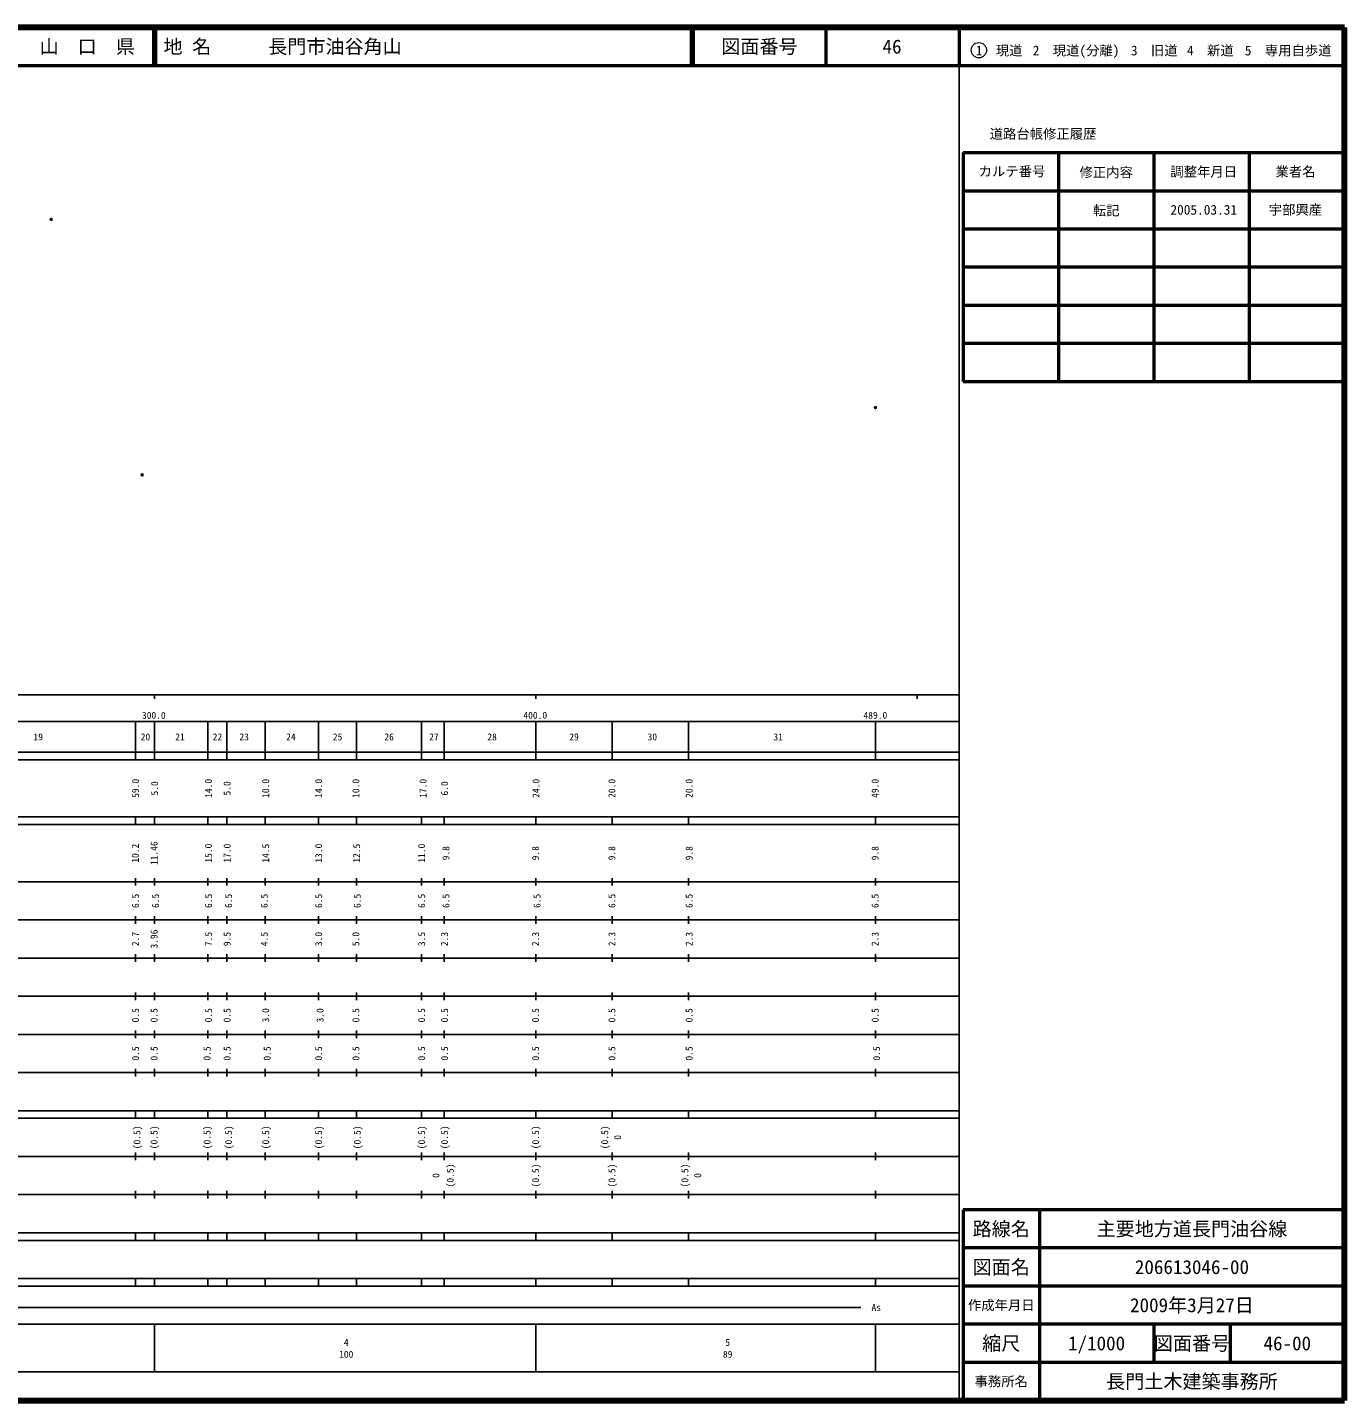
# Model space of a CAD drawing. Units: millimetres on the paper. Extents: x 40 to 680, y 20 to 380.
# Drawn here: x 334.7 to 680, y 20 to 380 of the extents above; entities that cross this region are included whole.
import ezdxf
from ezdxf.enums import TextEntityAlignment as Align

# ---------------------------------------------------------------- set-up
doc = ezdxf.new("R2010")
doc.units = ezdxf.units.MM
doc.header["$PDMODE"] = 32
doc.header["$PDSIZE"] = 0.5
doc.layers.add('M-OTRS', color=6, linetype='Continuous')
for name, color, linetype, lineweight in [('M-TTL', 2, 'Continuous', 140), ('M-TTL-BAND', 7, 'Continuous', 25), ('M-TTL-FRAM', 2, 'Continuous', 50), ('M-TTL-LINE', 7, 'Continuous', 50), ('M-TTL-TXT', 7, 'Continuous', 13)]:
    doc.layers.add(name, color=color, linetype=linetype, lineweight=lineweight)
doc.styles.add('ＭＳ ゴシック', font='')
doc.styles.get('ＭＳ ゴシック').set_extended_font_data('MS Gothic')

msp = doc.modelspace()

# ---------------------------------------------------------------- linework, layer by layer
at = {"layer": 'M-OTRS'}
for p in [(340.954, 329.691), (557.036, 280.321), (364.814, 262.704)]:
    msp.add_point(p, dxfattribs=at)
at = {"layer": 'M-TTL'}
for p, q in [((680, 380), (40, 380)), ((680, 20), (680, 380)), ((40, 20), (680, 20))]:
    msp.add_line(p, q, dxfattribs=at)
at = {"layer": 'M-TTL-BAND'}
for p, q in [((579, 20), (579, 370)), ((40, 205), (579, 205)), ((368, 205), (368, 204)), ((468, 205), (468, 204)), ((568, 205), (568, 204)), ((68, 198), (579, 198)), ((363, 198), (363, 188)), ((368, 198), (368, 188)), ((382, 198), (382, 188)), ((387, 198), (387, 188)), ((397, 198), (397, 188)), ((411, 198), (411, 188)), ((421, 198), (421, 188)), ((438, 198), (438, 188)), ((444, 198), (444, 188)), ((468, 198), (468, 188)), ((488, 198), (488, 188)), ((508, 198), (508, 188)), ((557, 198), (557, 188)), ((40, 190), (579, 190)), ((40, 188), (579, 188)), ((40, 173), (579, 173)), ((363, 173), (363, 171)), ((368, 171), (368, 173)), ((382, 173), (382, 171)), ((387, 173), (387, 171)), ((397, 173), (397, 171)), ((411, 173), (411, 171)), ((421, 173), (421, 171)), ((438, 173), (438, 171)), ((444, 173), (444, 171)), ((468, 171), (468, 173)), ((488, 173), (488, 171)), ((508, 173), (508, 171)), ((557, 173), (557, 171)), ((40, 171), (579, 171)), ((40, 156), (579, 156)), ((363, 157), (363, 155)), ((368, 155), (368, 157)), ((382, 157), (382, 155)), ((387, 157), (387, 155)), ((397, 157), (397, 155)), ((411, 157), (411, 155)), ((421, 157), (421, 155)), ((438, 157), (438, 155)), ((444, 157), (444, 155)), ((468, 155), (468, 157)), ((488, 157), (488, 155)), ((508, 157), (508, 155)), ((557, 157), (557, 155)), ((46, 146), (579, 146)), ((363, 147), (363, 145)), ((368, 145), (368, 147)), ((382, 147), (382, 145)), ((387, 147), (387, 145)), ((397, 147), (397, 145)), ((411, 147), (411, 145)), ((421, 147), (421, 145)), ((438, 147), (438, 145)), ((444, 147), (444, 145)), ((468, 145), (468, 147)), ((488, 147), (488, 145)), ((508, 147), (508, 145)), ((557, 147), (557, 145)), ((363, 137), (363, 135)), ((368, 135), (368, 137)), ((382, 137), (382, 135)), ((387, 137), (387, 135)), ((397, 137), (397, 135)), ((411, 137), (411, 135)), ((421, 137), (421, 135)), ((438, 137), (438, 135)), ((444, 137), (444, 135)), ((468, 135), (468, 137)), ((488, 137), (488, 135)), ((508, 137), (508, 135)), ((557, 137), (557, 135)), ((52, 136), (579, 136)), ((46, 126), (579, 126)), ((363, 127), (363, 125)), ((368, 125), (368, 127)), ((382, 127), (382, 125)), ((387, 127), (387, 125)), ((397, 127), (397, 125)), ((411, 127), (411, 125)), ((421, 127), (421, 125)), ((438, 127), (438, 125)), ((444, 127), (444, 125)), ((468, 125), (468, 127)), ((488, 127), (488, 125)), ((508, 127), (508, 125)), ((557, 127), (557, 125)), ((52, 116), (579, 116)), ((363, 117), (363, 115)), ((368, 115), (368, 117)), ((382, 117), (382, 115)), ((387, 117), (387, 115)), ((397, 117), (397, 115)), ((411, 117), (411, 115)), ((421, 117), (421, 115)), ((438, 117), (438, 115)), ((444, 117), (444, 115)), ((468, 115), (468, 117)), ((488, 117), (488, 115)), ((508, 117), (508, 115)), ((557, 117), (557, 115)), ((46, 106), (579, 106)), ((363, 107), (363, 105)), ((368, 105), (368, 107)), ((382, 107), (382, 105)), ((387, 107), (387, 105)), ((397, 107), (397, 105)), ((411, 107), (411, 105)), ((421, 107), (421, 105)), ((438, 107), (438, 105)), ((444, 107), (444, 105)), ((468, 105), (468, 107)), ((488, 107), (488, 105)), ((508, 107), (508, 105)), ((557, 107), (557, 105)), ((40, 96), (579, 96)), ((40, 94), (579, 94)), ((363, 96), (363, 94)), ((368, 94), (368, 96)), ((382, 96), (382, 94)), ((387, 96), (387, 94)), ((397, 96), (397, 94)), ((411, 96), (411, 94)), ((421, 96), (421, 94)), ((438, 96), (438, 94)), ((444, 96), (444, 94)), ((468, 94), (468, 96)), ((488, 96), (488, 94)), ((508, 96), (508, 94)), ((557, 96), (557, 94)), ((49, 84), (579, 84)), ((363, 85), (363, 83)), ((368, 83), (368, 85)), ((382, 85), (382, 83)), ((387, 85), (387, 83)), ((397, 85), (397, 83)), ((411, 85), (411, 83)), ((421, 85), (421, 83)), ((438, 85), (438, 83)), ((444, 85), (444, 83)), ((468, 83), (468, 85)), ((488, 85), (488, 83)), ((508, 85), (508, 83)), ((557, 85), (557, 83)), ((40, 74), (579, 74)), ((363, 75), (363, 73)), ((368, 73), (368, 75)), ((382, 75), (382, 73)), ((387, 75), (387, 73)), ((397, 75), (397, 73)), ((411, 75), (411, 73)), ((421, 75), (421, 73)), ((438, 75), (438, 73)), ((444, 75), (444, 73)), ((468, 73), (468, 75)), ((488, 75), (488, 73)), ((508, 75), (508, 73)), ((557, 75), (557, 73)), ((40, 64), (579, 64)), ((40, 62), (579, 62)), ((363, 64), (363, 62)), ((368, 62), (368, 64)), ((382, 64), (382, 62)), ((387, 64), (387, 62)), ((397, 64), (397, 62)), ((411, 64), (411, 62)), ((421, 64), (421, 62)), ((438, 64), (438, 62)), ((444, 64), (444, 62)), ((468, 62), (468, 64)), ((488, 64), (488, 62)), ((508, 64), (508, 62)), ((557, 64), (557, 62)), ((40, 52), (579, 52)), ((363, 52), (363, 50)), ((368, 50), (368, 52)), ((382, 52), (382, 50)), ((387, 52), (387, 50)), ((397, 52), (397, 50)), ((411, 52), (411, 50)), ((421, 52), (421, 50)), ((438, 52), (438, 50)), ((444, 52), (444, 50)), ((468, 50), (468, 52)), ((488, 52), (488, 50)), ((508, 52), (508, 50)), ((557, 52), (557, 50)), ((40, 50), (579, 50)), ((70.805, 44.406), (553.237, 44.406)), ((40, 40), (579, 40)), ((368, 40), (368, 27.5)), ((468, 40), (468, 27.5)), ((557, 40), (557, 27.5)), ((68, 27.5), (579, 27.5))]:
    msp.add_line(p, q, dxfattribs=at)
at = {"layer": 'M-TTL-FRAM'}
for p, q in [((580, 347.197), (580, 287.197)), ((580, 347.197), (680, 347.197)), ((580, 287.197), (680, 287.197)), ((680, 70), (580, 70)), ((580, 70), (580, 20))]:
    msp.add_line(p, q, dxfattribs=at)
at = {"layer": 'M-TTL-LINE'}
for p, q in [((367.75, 380), (367.75, 370)), ((368.25, 380), (368.25, 370)), ((508.747, 380), (508.747, 370)), ((509.247, 380), (509.247, 370)), ((543.997, 380), (543.997, 370)), ((579, 380), (579, 370)), ((40, 370), (680, 370)), ((605, 347.197), (605, 287.197)), ((630, 347.197), (630, 287.197)), ((655, 347.197), (655, 287.197)), ((580, 337.197), (680, 337.197)), ((580, 327.197), (680, 327.197)), ((580, 317.197), (680, 317.197)), ((580, 307.197), (680, 307.197)), ((580, 297.197), (680, 297.197)), ((600, 70), (600, 20)), ((680, 60), (580, 60)), ((680, 50), (580, 50)), ((680, 40), (580, 40)), ((630, 40), (630, 30)), ((650, 40), (650, 30)), ((680, 30), (580, 30))]:
    msp.add_line(p, q, dxfattribs=at)
at = {"layer": 'M-TTL-TXT'}
msp.add_circle((584.147, 374.034), 2, dxfattribs=at)

# ---------------------------------------------------------------- texts
at = {"layer": 'M-TTL-BAND', "style": 'ＭＳ ゴシック'}
for s, p in [('300.0', (367.844, 198.195)), ('400.0', (467.844, 198.195)), ('489.0', (557, 198.195))]:
    msp.add_text(s, height=1.833, dxfattribs=at).set_placement(p, align=Align.BOTTOM_CENTER)
for s, p in [('19', (337.522, 194)), ('20', (365.651, 194)), ('21', (374.7, 194)), ('22', (384.524, 194)), ('23', (391.524, 194)), ('24', (403.775, 194)), ('25', (416.025, 194)), ('26', (429.526, 194)), ('27', (441.276, 194)), ('28', (456.516, 194)), ('29', (478.003, 194)), ('30', (498.528, 194)), ('31', (531.529, 194)), ('As', (557.237, 44.406)), ('4', (418.288, 35.238)), ('5', (518.288, 35.238)), ('100', (418.288, 32.131)), ('89', (518.288, 32.131))]:
    msp.add_text(s, height=1.833, dxfattribs=at).set_placement(p, align=Align.MIDDLE_CENTER)
for s, p in [('59.0', (363.044, 180.5)), ('5.0', (368.035, 180.5)), ('14.0', (382.17, 180.5)), ('5.0', (387.045, 180.5)), ('10.0', (397.17, 180.5)), ('14.0', (411.046, 180.5)), ('10.0', (420.796, 180.5)), ('17.0', (438.422, 180.5)), ('6.0', (444.047, 180.5)), ('24.0', (468.035, 180.5)), ('20.0', (487.924, 180.5)), ('20.0', (508.174, 180.5)), ('49.0', (556.926, 180.5)), ('10.2', (363, 163.5)), ('11.46', (367.908, 163.5)), ('15.0', (382.17, 163.5)), ('17.0', (387.045, 163.5)), ('14.5', (397.17, 163.5)), ('13.0', (411.046, 163.5)), ('12.5', (421, 163.5)), ('11.0', (438.047, 163.5)), ('9.8', (444.422, 163.5)), ('9.8', (467.908, 163.5)), ('9.8', (487.924, 163.5)), ('9.8', (508.174, 163.5)), ('9.8', (556.926, 163.5)), ('6.5', (363.044, 151)), ('6.5', (368.283, 151)), ('6.5', (382.17, 151)), ('6.5', (387.42, 151)), ('6.5', (396.795, 151)), ('6.5', (411.046, 151)), ('6.5', (421.171, 151)), ('6.5', (438.047, 151)), ('6.5', (444.422, 151)), ('6.5', (468.283, 151)), ('6.5', (487.924, 151)), ('6.5', (508.174, 151)), ('6.5', (556.926, 151)), ('2.7', (363.044, 141)), ('3.96', (367.908, 141)), ('7.5', (382.17, 141)), ('9.5', (387.045, 141)), ('4.5', (396.795, 141)), ('3.0', (411.046, 141)), ('5.0', (420.796, 141)), ('3.5', (438.047, 141)), ('2.3', (444.047, 141)), ('2.3', (467.908, 141)), ('2.3', (487.924, 141)), ('2.3', (508.174, 141)), ('2.3', (556.926, 141)), ('0.5', (363.044, 121)), ('0.5', (367.908, 121)), ('0.5', (382.17, 121)), ('0.5', (387.045, 121)), ('3.0', (397.17, 121)), ('3.0', (411.421, 121)), ('0.5', (420.796, 121)), ('0.5', (438.047, 121)), ('0.5', (444.047, 121)), ('0.5', (467.908, 121)), ('0.5', (487.924, 121)), ('0.5', (508.174, 121)), ('0.5', (556.926, 121)), ('0.5', (363.044, 111)), ('0.5', (367.908, 111)), ('0.5', (381.795, 111)), ('0.5', (387.045, 111)), ('0.5', (397.545, 111)), ('0.5', (411.046, 111)), ('0.5', (420.796, 111)), ('0.5', (438.047, 111)), ('0.5', (444.047, 111)), ('0.5', (467.908, 111)), ('0.5', (487.924, 111)), ('0.5', (508.174, 111)), ('0.5', (557.301, 111)), ('(0.5)', (363.419, 89)), ('(0.5)', (367.908, 89)), ('(0.5)', (381.795, 89)), ('(0.5)', (387.42, 89)), ('(0.5)', (397.17, 89)), ('(0.5)', (411.046, 89)), ('(0.5)', (421.171, 89)), ('(0.5)', (438.047, 89)), ('(0.5)', (444.047, 89)), ('(0.5)', (467.908, 89)), ('(0.5)', (486.049, 89)), ('0', (489.424, 89)), ('0', (441.797, 79)), ('(0.5)', (445.547, 79)), ('(0.5)', (467.924, 79)), ('(0.5)', (487.924, 79)), ('(0.5)', (507.049, 79)), ('0', (510.424, 79))]:
    msp.add_text(s, height=1.833, rotation=90, dxfattribs=at).set_placement(p, align=Align.MIDDLE_CENTER)
at = {"layer": 'M-TTL-TXT', "style": 'ＭＳ ゴシック'}
for s, height, p in [('山\u3000口\u3000県', 3.666, (350.375, 375)), ('図面番号', 3.666, (526.622, 375)), ('46', 3.666, (561.372, 375)), ('1\u3000現道', 2.566, (589.448, 373.958)), ('2\u3000現道(分離)', 2.566, (609.619, 373.958)), ('3\u3000旧道', 2.566, (630.121, 373.958)), ('4\u3000新道', 2.566, (644.824, 373.958)), ('5\u3000専用自歩道', 2.566, (665.228, 373.958)), ('道路台帳修正履歴', 2.566, (600.968, 352.113)), ('カルテ番号', 2.566, (592.839, 342.277)), ('修正内容', 2.566, (617.509, 342.023)), ('調整年月日', 2.566, (643.089, 342.197)), ('業者名', 2.566, (667.134, 342.197)), ('転記', 2.566, (617.509, 332.023)), ('2005.03.31', 2.566, (643.089, 332.197)), ('宇部興産', 2.566, (667.134, 332.197)), ('路線名', 3.666, (590, 65)), ('主要地方道長門油谷線', 3.666, (640, 65)), ('図面名', 3.666, (590, 55)), ('206613046-00', 3.666, (640, 55)), ('2009年3月27日', 3.666, (640, 45)), ('作成年月日', 2.566, (590, 45)), ('縮尺', 3.666, (590, 35)), ('1/1000', 3.666, (615, 35)), ('図面番号', 3.666, (640, 35)), ('46-00', 3.666, (665, 35)), ('事務所名', 2.566, (590, 25)), ('長門土木建築事務所', 3.666, (640, 25))]:
    msp.add_text(s, height=height, dxfattribs=at).set_placement(p, align=Align.MIDDLE_CENTER)
msp.add_text('地 名      長門市油谷角山', height=3.666, dxfattribs=at).set_placement((370.38, 375), align=Align.MIDDLE_LEFT)

doc.saveas('drawing.dxf')
